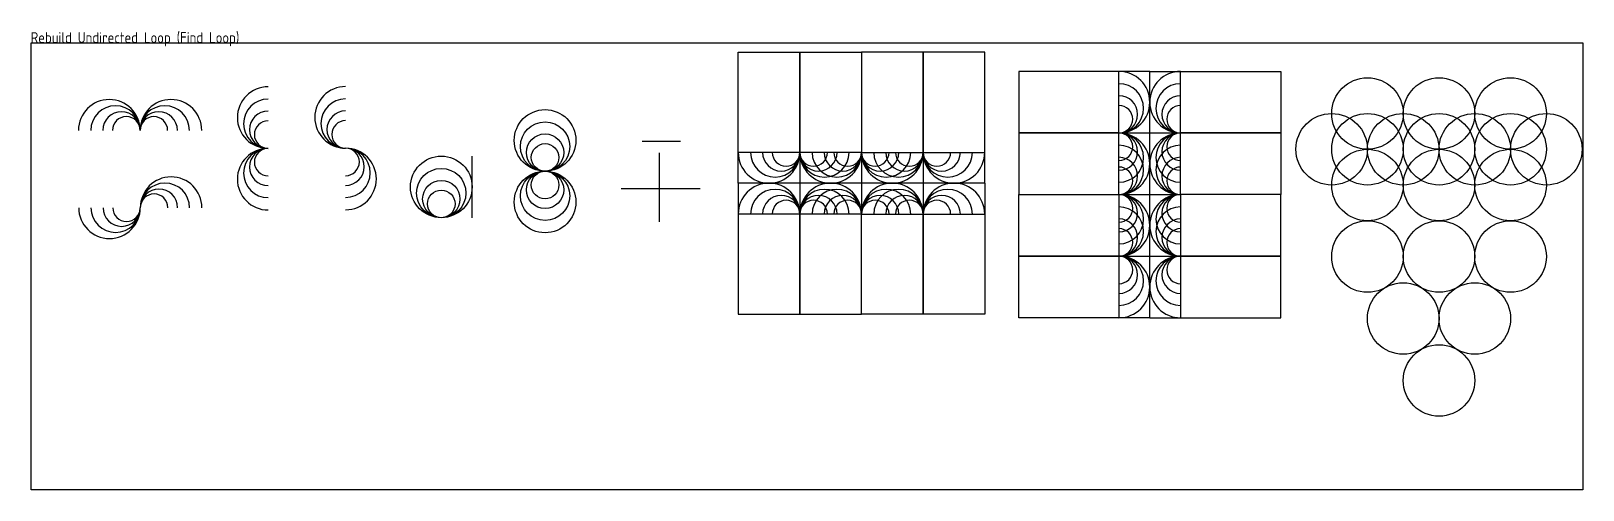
# Model space of a CAD drawing. Extents: x 3537 to 768174, y -301556 to 46028.
# Drawn here: x 267283 to 768174, y -215435 to -67213 of the extents above; entities that cross this region are included whole.
import ezdxf

# ---------------------------------------------------------------- set-up
doc = ezdxf.new("R2010")
doc.units = 0
doc.header["$LTSCALE"] = 1000
doc.header["$MEASUREMENT"] = 0
doc.styles.get("Standard").update_dxf_attribs({"font": 'gbenor.shx', "bigfont": 'gbcbig.shx'})

msp = doc.modelspace()

# ---------------------------------------------------------------- linework, layer by layer
for p, q in [((495525, -74086), (515415, -74086)), ((495525, -106425), (495525, -74086)), ((515415, -74086), (535305, -74086)), ((515415, -106425), (515415, -74086)), ((515415, -74086), (515415, -106425)), ((535305, -74086), (535305, -106425)), ((555196, -74086), (535305, -74086)), ((535305, -74086), (535305, -106425)), ((555196, -106425), (555196, -74086)), ((575086, -74086), (555196, -74086)), ((555196, -74086), (555196, -106425)), ((575086, -106425), (575086, -74086)), ((586073, -80251), (586073, -100142)), ((618412, -80251), (586073, -80251)), ((628357, -80251), (618412, -80251)), ((618412, -100142), (618412, -80251)), ((628357, -90196), (628357, -80251)), ((628357, -159812), (628357, -80251)), ((628357, -80251), (638302, -80251)), ((628357, -159812), (628357, -80251)), ((638302, -100142), (638302, -80251)), ((638302, -80251), (670641, -80251)), ((670641, -80251), (670641, -100142)), ((586073, -100142), (586073, -120032)), ((618412, -100142), (586073, -100142)), ((586073, -100142), (618412, -100142)), ((618412, -120032), (618412, -100142)), ((618412, -100142), (638302, -100142)), ((638302, -120032), (638302, -100142)), ((638302, -100142), (670641, -100142)), ((670641, -100142), (638302, -100142)), ((670641, -100142), (670641, -120032)), ((464578, -102794), (476863, -102794)), ((409635, -117556), (409635, -107611)), ((409635, -127501), (409635, -107611)), ((409635, -127501), (409635, -107611)), ((470047, -106572), (470047, -128844)), ((495525, -116370), (495525, -106425)), ((515415, -106425), (495525, -106425)), ((535305, -106425), (515415, -106425)), ((515415, -106425), (515415, -126316)), ((535305, -106425), (555196, -106425)), ((535305, -106425), (535305, -126316)), ((555196, -106425), (575086, -106425)), ((555196, -106425), (555196, -126316)), ((575086, -116370), (575086, -106425)), ((457727, -118029), (483224, -118029)), ((575086, -116370), (495525, -116370)), ((495525, -116370), (495525, -126316)), ((575086, -116370), (495525, -116370)), ((575086, -116370), (575086, -126316)), ((586073, -139922), (586073, -120032)), ((586073, -120032), (618412, -120032)), ((586073, -120032), (618412, -120032)), ((618412, -120032), (618412, -139922)), ((618412, -120032), (638302, -120032)), ((670641, -120032), (638302, -120032)), ((638302, -120032), (638302, -139922)), ((670641, -120032), (638302, -120032)), ((670641, -139922), (670641, -120032)), ((515415, -126316), (495525, -126316)), ((495525, -126316), (495525, -158655)), ((535305, -126316), (515415, -126316)), ((515415, -126316), (515415, -158655)), ((515415, -158655), (515415, -126316)), ((535305, -158655), (535305, -126316)), ((535305, -158655), (535305, -126316)), ((535305, -126316), (555196, -126316)), ((555196, -126316), (555196, -158655)), ((555196, -158655), (555196, -126316)), ((555196, -126316), (575086, -126316)), ((575086, -126316), (575086, -158655)), ((618412, -139922), (586073, -139922)), ((586073, -159812), (586073, -139922)), ((586073, -139922), (618412, -139922)), ((618412, -139922), (618412, -159812)), ((618412, -139922), (638302, -139922)), ((638302, -139922), (670641, -139922)), ((670641, -139922), (638302, -139922)), ((638302, -139922), (638302, -159812)), ((670641, -159812), (670641, -139922)), ((495525, -158655), (515415, -158655)), ((515415, -158655), (535305, -158655)), ((555196, -158655), (535305, -158655)), ((575086, -158655), (555196, -158655)), ((618412, -159812), (586073, -159812)), ((628357, -159812), (618412, -159812)), ((628357, -159812), (638302, -159812)), ((638302, -159812), (670641, -159812))]:
    msp.add_line(p, q)
msp.add_lwpolyline([(267283, -71079), (768174, -71079), (768174, -215435), (267283, -215435)], close=True)
for centre, radius in [((698617, -93854), 11549), ((721715, -93854), 11549), ((744812, -93854), 11549), ((433195, -102543), 9945), ((687068, -105403), 11549), ((698617, -105403), 11549), ((710166, -105403), 11549), ((721715, -105403), 11549), ((733264, -105403), 11549), ((744812, -105403), 11549), ((756361, -105403), 11549), ((433195, -104531), 7957), ((433195, -106470), 6017), ((433195, -108040), 4448), ((399690, -117556), 9945), ((698617, -116952), 11549), ((721715, -116952), 11549), ((744812, -116952), 11549), ((399690, -119545), 7957), ((433195, -122433), 9945), ((433195, -120445), 7957), ((433195, -118505), 6017), ((433195, -116935), 4448), ((399690, -121484), 6017), ((399690, -123054), 4448), ((698617, -140050), 11549), ((721715, -140050), 11549), ((744812, -140050), 11549), ((710166, -160054), 11549), ((733264, -160054), 11549), ((721715, -180057), 11549)]:
    msp.add_circle(centre, radius)
for centre, radius, start, end in [((618412, -90196), 9945, 270, 90), ((618412, -92185), 7957, 270, 90), ((638302, -90196), 9945, 90, 270), ((638302, -92185), 7957, 90, 270), ((292539, -99298), 9945, 0, 180), ((312430, -99298), 9945, 0, 180), ((343817, -95169), 9945, 90, 270), ((343817, -97157), 7957, 90, 270), ((368800, -95105), 9945, 90, 270), ((368800, -97094), 7957, 90, 270), ((618412, -94124), 6017, 270, 90), ((638302, -94124), 6017, 90, 270), ((294528, -99298), 7957, 0, 180), ((296467, -99298), 6017, 0, 180), ((298037, -99298), 4448, 0, 180), ((310441, -99298), 7957, 0, 180), ((308502, -99298), 6017, 0, 180), ((306932, -99298), 4448, 0, 180), ((343817, -99096), 6017, 90, 270), ((368800, -99033), 6017, 90, 270), ((618412, -95694), 4448, 270, 90), ((638302, -95694), 4448, 90, 270), ((343817, -100666), 4448, 90, 270), ((368800, -100603), 4448, 90, 270), ((618412, -104589), 4448, 270, 90), ((618412, -106159), 6017, 270, 90), ((618412, -108098), 7957, 270, 90), ((618412, -110087), 9945, 270, 90), ((638302, -110087), 9945, 90, 270), ((638302, -108098), 7957, 90, 270), ((638302, -106159), 6017, 90, 270), ((638302, -104589), 4448, 90, 270), ((343817, -115059), 9945, 90, 270), ((343817, -113071), 7957, 90, 270), ((343817, -111131), 6017, 90, 270), ((343817, -109561), 4448, 90, 270), ((368800, -109498), 4448, 270, 90), ((368800, -111068), 6017, 270, 90), ((368800, -113007), 7957, 270, 90), ((368800, -114996), 9945, 270, 90), ((618412, -112075), 7957, 270, 90), ((638302, -112075), 7957, 90, 270), ((505470, -106425), 9945, 180, 0), ((507458, -106425), 7957, 180, 0), ((509398, -106425), 6017, 180, 0), ((510968, -106425), 4448, 180, 0), ((519863, -106425), 4448, 180, 0), ((521433, -106425), 6017, 180, 0), ((523372, -106425), 7957, 180, 0), ((525360, -106425), 9945, 180, 0), ((527349, -106425), 7957, 180, 0), ((529288, -106425), 6017, 180, 0), ((530858, -106425), 4448, 180, 0), ((541323, -106425), 6017, 180, 0), ((543262, -106425), 7957, 180, 0), ((539753, -106425), 4448, 180, 0), ((545251, -106425), 9945, 180, 0), ((547239, -106425), 7957, 180, 0), ((549178, -106425), 6017, 180, 0), ((550748, -106425), 4448, 180, 0), ((559643, -106425), 4448, 180, 0), ((561213, -106425), 6017, 180, 0), ((563152, -106425), 7957, 180, 0), ((565141, -106425), 9945, 180, 0), ((618412, -114014), 6017, 270, 90), ((638302, -114014), 6017, 90, 270), ((312493, -124281), 9945, 0, 180), ((618412, -115584), 4448, 270, 90), ((638302, -115584), 4448, 90, 270), ((310504, -124281), 7957, 0, 180), ((308565, -124281), 6017, 0, 180), ((306995, -124281), 4448, 0, 180), ((505470, -126316), 9945, 0, 180), ((507458, -126316), 7957, 0, 180), ((525360, -126316), 9945, 0, 180), ((523372, -126316), 7957, 0, 180), ((527349, -126316), 7957, 0, 180), ((545251, -126316), 9945, 0, 180), ((543262, -126316), 7957, 0, 180), ((547239, -126316), 7957, 0, 180), ((565141, -126316), 9945, 0, 180), ((563152, -126316), 7957, 0, 180), ((618412, -126049), 6017, 270, 90), ((618412, -127989), 7957, 270, 90), ((618412, -124479), 4448, 270, 90), ((618412, -129977), 9945, 270, 90), ((638302, -129977), 9945, 90, 270), ((638302, -127989), 7957, 90, 270), ((638302, -126049), 6017, 90, 270), ((638302, -124479), 4448, 90, 270), ((292603, -124281), 9945, 180, 0), ((294591, -124281), 7957, 180, 0), ((296530, -124281), 6017, 180, 0), ((298100, -124281), 4448, 180, 0), ((509398, -126316), 6017, 0, 180), ((510968, -126316), 4448, 0, 180), ((521433, -126316), 6017, 0, 180), ((519863, -126316), 4448, 0, 180), ((529288, -126316), 6017, 0, 180), ((530858, -126316), 4448, 0, 180), ((541323, -126316), 6017, 0, 180), ((539753, -126316), 4448, 0, 180), ((549178, -126316), 6017, 0, 180), ((550748, -126316), 4448, 0, 180), ((561213, -126316), 6017, 0, 180), ((559643, -126316), 4448, 0, 180), ((618412, -131965), 7957, 270, 90), ((638302, -131965), 7957, 90, 270), ((618412, -133905), 6017, 270, 90), ((638302, -133905), 6017, 90, 270), ((618412, -135475), 4448, 270, 90), ((638302, -135475), 4448, 90, 270), ((618412, -144370), 4448, 270, 90), ((618412, -145940), 6017, 270, 90), ((618412, -147879), 7957, 270, 90), ((618412, -149867), 9945, 270, 90), ((638302, -149867), 9945, 90, 270), ((638302, -147879), 7957, 90, 270), ((638302, -145940), 6017, 90, 270), ((638302, -144370), 4448, 90, 270)]:
    msp.add_arc(centre, radius, start, end)

# ---------------------------------------------------------------- texts
msp.add_text('Rebuild Undirected Loop (Find Loop)', height=3500).set_placement((267146, -71079))

doc.saveas('drawing.dxf')
